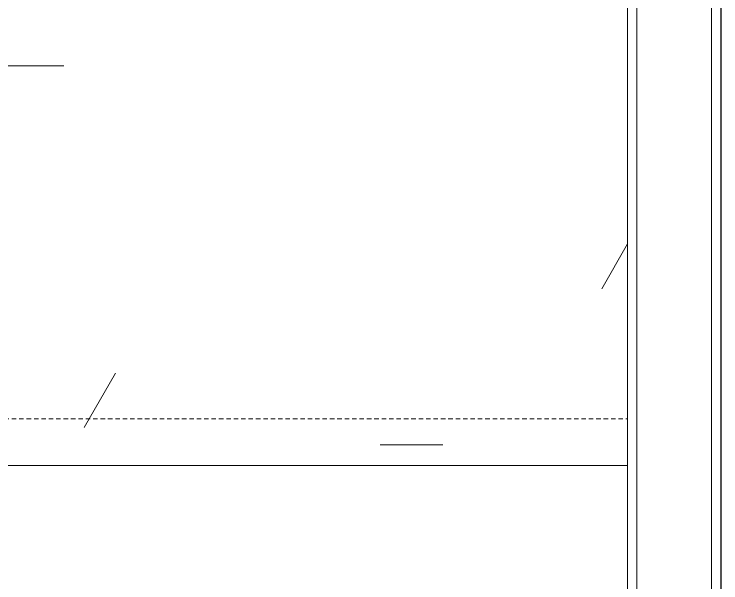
# Model space of a CAD drawing. Header units: millimetres. Extents: x -23600 to 58751, y -29611 to 36794.
# Drawn here: x 26829.8 to 27208.9, y 25936.1 to 26241 of the extents above; entities that cross this region are included whole.
import ezdxf

# ---------------------------------------------------------------- set-up
doc = ezdxf.new("R2010")
doc.units = ezdxf.units.MM
doc.linetypes.add('Overhead', pattern=[3.96875, 2.38125, -1.5875])
for name, color, linetype, lineweight in [('A-FLOR-HRAL', 11, 'Continuous', 9), ('A-WALL', 113, 'Continuous', 9), ('S-STRS', 31, 'Continuous', 9)]:
    doc.layers.add(name, color=color, linetype=linetype, lineweight=lineweight)
pattern_1 = [(0, (0, 0), (812.8, 203.2), [33.528, -576.072, 33.528, -576.072, -3251.2]), (0, (0, 0), (812.8, 203.2), [-1219.2, 33.528, -1185.672, 33.528, -576.072, -1422.4]), (0, (0, 0), (812.8, 203.2), [-3048, 33.528, -372.872, 33.528, -982.472]), (120, (304.8, 101.6), (-582.3764, 602.3054), [33.528, -576.072, 33.528, -576.072, -3251.2]), (120, (304.8, 101.6), (-582.3764, 602.3054), [-1219.2, 33.528, -1185.672, 33.528, -576.072, -1422.4]), (120, (304.8, 101.6), (-582.3764, 602.3054), [-3048, 33.528, -372.872, 33.528, -982.472]), (240, (406.4, 508), (-230.4236, -805.5054), [33.528, -576.072, 33.528, -576.072, -3251.2]), (240, (406.4, 508), (-230.4236, -805.5054), [-1219.2, 33.528, -1185.672, 33.528, -576.072, -1422.4]), (240, (406.4, 508), (-230.4236, -805.5054), [-3048, 33.528, -372.872, 33.528, -982.472])]

# ---------------------------------------------------------------- blocks, each defined once
blk = doc.blocks.new('栏杆扶手 - 栏杆扶手-369278-01 - Entry Level')
at = {"layer": 'A-FLOR-HRAL'}
for p, q in [((27203.9, 25699.04), (27203.9, 28085.82)), ((27163.9, 25699.04), (27163.9, 28067.17))]:
    blk.add_line(p, q, dxfattribs=at)

msp = doc.modelspace()

# ---------------------------------------------------------------- hatches: boundary and pattern name
at = {"layer": 'S-STRS'}
h = msp.add_hatch(dxfattribs=at)
h.set_pattern_fill('FP_2', color=256, style=0, pattern_type=2)
h.set_pattern_definition(pattern_1)
h.paths.add_polyline_path([(27158.9, 25999.04), (27158.9, 26299.04), (26018.9, 26299.04), (26018.9, 25999.04), (27008.48, 25999.04)], flags=0)
h = msp.add_hatch(dxfattribs=at)
h.set_pattern_fill('FP_2', color=256, style=0, pattern_type=2)
h.set_pattern_definition(pattern_1)
h.paths.add_polyline_path([(27158.9, 25699.04), (27158.9, 25999.04), (26018.9, 25999.04), (26018.9, 25699.04), (27008.48, 25699.04)], flags=0)

# ---------------------------------------------------------------- linework, layer by layer
at = {"layer": 'A-WALL', "lineweight": 25}
msp.add_line((27208.9, 27930.28), (27208.9, 24532.84), dxfattribs=at)
at = {"layer": 'S-STRS'}
for p, q in [((27158.9, 25999.04), (27158.9, 26299.04)), ((26018.9, 25999.04), (27158.9, 25999.04)), ((27158.9, 25699.04), (27158.9, 25999.04))]:
    msp.add_line(p, q, dxfattribs=at)
at = {"layer": 'S-STRS', "linetype": 'Overhead'}
msp.add_line((26018.9, 26024.04), (27158.9, 26024.04), dxfattribs=at)

# ---------------------------------------------------------------- block references
at = {"layer": 'A-FLOR-HRAL'}
msp.add_blockref('栏杆扶手 - 栏杆扶手-369278-01 - Entry Level', (0, 0), dxfattribs=at)

doc.saveas('drawing.dxf')
